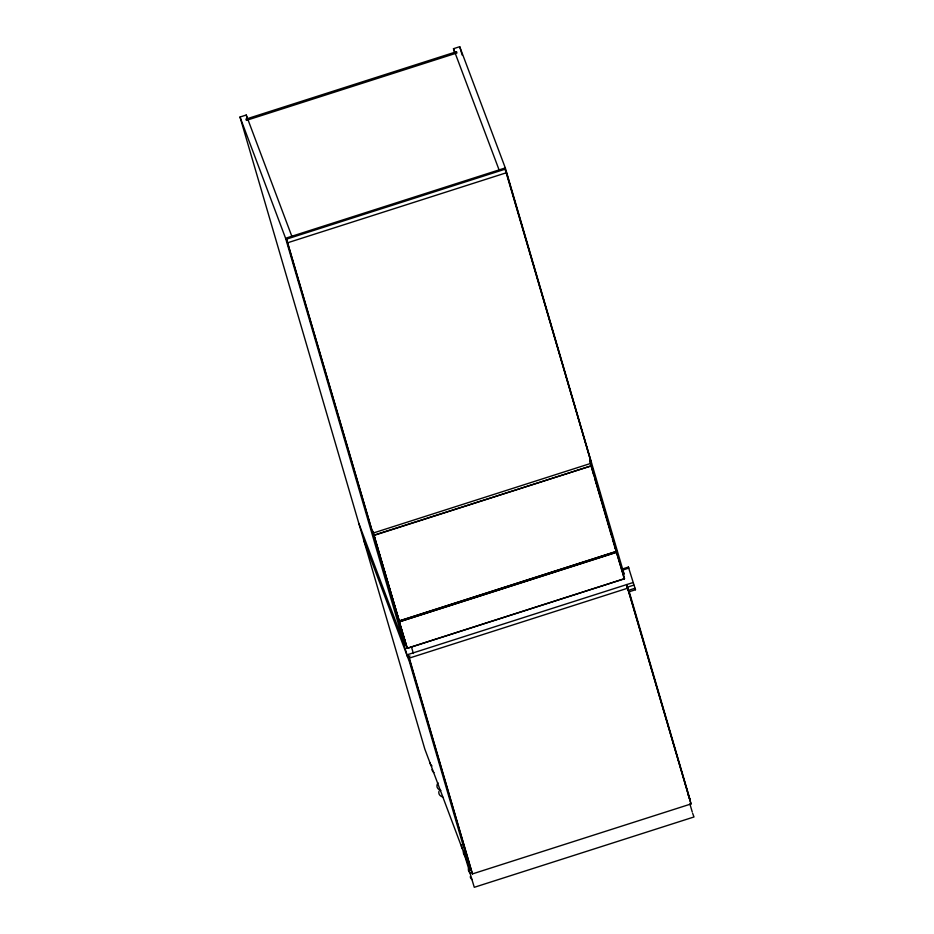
<?xml version="1.0" encoding="UTF-8"?>
<svg xmlns="http://www.w3.org/2000/svg" width="934" height="934" viewBox="0 0 934 934"><rect width="100%" height="100%" fill="white"/><g stroke="black" fill="none" stroke-linecap="round" stroke-linejoin="round"><path stroke-width="1.4" d="M591.385 465.611L616.522 551.364L399.25 620.958L616.463 551.422L591.514 465.669L590.37 462.902L591.374 465.832L374.219 535.334L372.549 531.096L407.247 648.313L397.907 617.537L405.648 644.016M407.247 648.313L624.391 578.776L615.273 548.106M397.569 616.895L372.444 530.874M616.533 551.305L590.685 464.373L593.826 475.429M623.527 575.893L624.461 578.776L614.969 547.394M399.145 620.935L374.055 535.112L591.502 465.762M397.767 617.678L407.166 648.324L624.507 578.683M616.744 552.298L399.308 621.822L616.732 552.099M399.25 620.958L372.666 531.259M363.933 540.844L409.524 662.066L470.432 870.371L424.842 749.15L240.003 117.03L246.226 115.034L291.817 236.255M454.718 52.876L453.492 48.696L459.715 46.7L505.306 167.922L624.134 574.282L622.663 570.359M240.003 117.03L285.582 238.252L505.306 167.922M286.505 239.151L505.131 169.171L506.462 172.732L591.397 463.206L372.783 533.174L286.505 239.151L372.783 533.174M287.835 242.7L506.462 172.732M621.484 569.273L628.395 567.066L628.792 568.106L621.881 570.324M691.043 803.941L626.597 584.567L691.043 803.941L472.417 873.92L407.971 654.547L633.019 582.559M410.049 656.042L407.551 656.847L402.449 639.381M626.936 587.323L633.847 585.104M407.971 654.547L409.314 658.096L627.928 588.116M628.115 590.451L635.027 588.245L635.47 589.751L628.559 591.958M589.961 461.583L589.786 460.941M589.856 460.917L590.113 461.665M453.492 48.696L499.083 169.918M591.397 463.206L505.131 169.171M590.288 462.038L589.891 461.268M635.47 589.751L628.395 567.066M623.515 576.021L624.391 578.765M688.101 794.589L690.156 800.041L629.236 591.736M692.666 813.421L693.997 816.97L474.285 887.3L464.14 853.641M358.831 523.39L404.422 644.612L285.582 238.252M594.631 478.185L611.572 536.128M612.377 538.895L614.806 547.172M689.864 803.847L692.269 812.055M459.715 46.7L462.167 55.083M411.427 646.795L413.388 653.508M409.314 658.096L472.417 873.92M246.226 115.034L247.452 119.225M589.903 461.396L590.101 462.073M372.456 531.002L372.724 531.901M442.786 797.052A11.605 6.725 -16.3 0 1 438.968 791.273M440.883 790.468A11.605 6.725 -16.3 0 1 437.999 782.82M433.948 772.535A11.605 6.725 -16.3 0 1 431.998 769.546M432.033 765.962A11.605 6.725 -16.3 0 1 430.084 762.985M465.389 856.139A11.605 6.725 -16.3 0 1 463.591 851.329M472.242 879.688A11.605 6.725 -16.3 0 1 470.269 876.699M470.351 873.103A11.605 6.725 -16.3 0 1 468.553 868.293M462.132 848.224A11.605 6.725 -16.3 0 1 461.665 844.768M456.481 51.72L245.911 119.12L246.389 120.369L456.948 52.969L456.481 51.72"/></g></svg>
